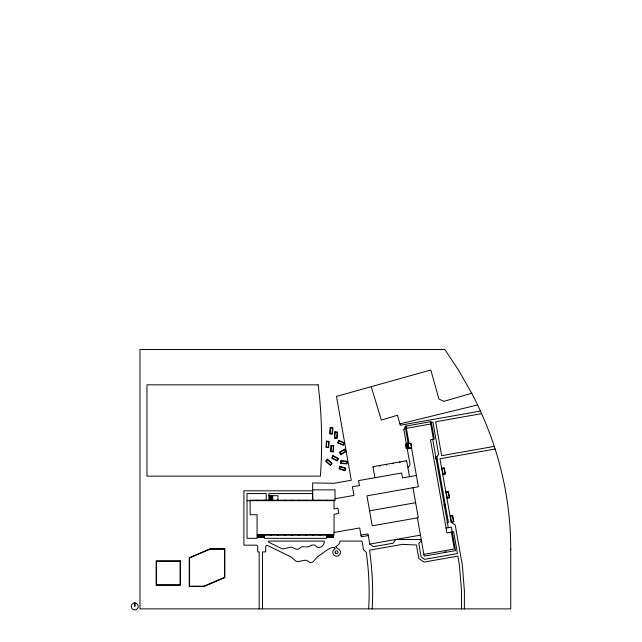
<?xml version="1.0" encoding="UTF-8"?>
<svg xmlns="http://www.w3.org/2000/svg" width="642" height="642" viewBox="0 0 642 642"><rect width="100%" height="100%" fill="white"/><g stroke="black" fill="none" stroke-linecap="round" stroke-linejoin="round"><path stroke-width="0.96" d="M264.022 537.362L264.022 534.658L257.627 534.658L257.627 537.362L264.022 537.362L264.022 535.203L257.627 535.203M372.159 608.881C373.267 590.463 372.44 571.918 369.977 553.637A73.236 73.236 0 0 1 369.816 551.911L369.696 550.13L402.414 544.36L416.409 545.01L418.777 558.444L423.985 562.087L457.85 556.116L459.255 564.166A63.253 63.253 0 0 1 459.447 565.53L461.534 591.29L461.478 608.881M368.66 608.881C369.76 590.656 368.957 572.303 366.51 554.215A80.475 80.475 0 0 1 366.349 552.449L363.524 549.664L362.008 541.094L340.043 541.094A6.685 6.685 0 0 1 335.91 546.446M403.898 429.803L404.588 427.773M408.111 467.44L410.045 464.68L407.269 448.927L411.57 448.1M436.825 456.815L438.614 454.255L432.965 422.235L431.103 422.564M510.735 549.472A331.296 331.296 0 0 0 495.849 451.278C489.581 431.255 481.428 411.835 471.718 393.241L443.935 401.33L438.951 399.059L430.814 370.001L336.496 396.403L351.286 480.256L333.96 483.314L312.654 482.928L312.654 490.825L243.904 490.825L243.904 545.17L256.664 545.17L257.699 546.206L257.699 551.911L259.175 551.911L259.175 608.881M399.926 423.881L477.632 404.933M480.385 411.089L400.303 425.213L397.502 415.238L381.372 420.101L371.212 386.685M481.572 413.665L435.669 421.754L441.648 455.684L494.236 446.407M406.41 428.31L430.718 424.025M403.874 429.667L406.282 443.325L407.879 443.181M410.896 443.205L411.65 447.53M411.474 447.562L406.153 448.501L405.391 444.176L410.711 443.245L418.383 486.764L366.935 495.841L372.224 525.822L418.271 517.701L412.983 487.719M437.202 459.247L436.135 459.439L435.709 457.008L436.777 456.823L448.453 522.66L446.824 522.949M495.11 449.039L439.971 458.765L451.149 522.187L455.218 525.036L461.413 559.912A67.579 67.579 0 0 1 462.384 565.803L464.407 591.113L464.359 608.881M441.648 468.291L444.304 467.817L445.404 474.021L442.739 474.494M416.393 475.465L402.534 477.913L401.667 473.01L358.581 480.601L359.448 485.512L352.426 486.748L353.959 495.415L334.947 498.762M445.837 492.045L448.493 491.579L449.593 497.783L446.928 498.248M369.575 510.831L415.631 502.71M445.163 504.419L444.103 504.612L444.529 507.036L445.596 506.851M334.049 532.467L359.689 527.949L361.253 536.8L368.275 535.556M450.058 515.983L452.714 515.51L453.814 521.713L451.149 522.187M360.956 535.115L367.978 533.871L369.776 544.079L373.403 546.695L393.193 543.204L395.705 539.505L421.248 539.553M446.046 528.085L451.39 527.146L455.531 550.603L424.169 556.133L417.412 517.853M369.776 544.079L420.462 535.139M419.322 539.802L421.77 539.368M421.425 540.572L418.793 543.541L421.152 556.935L424.595 559.342L457.465 553.54L453.621 531.753L446.904 532.932L430.477 439.754L434.289 439.08L431.207 421.625L405.126 426.224L408.208 443.686M423.856 554.359L454.327 548.982L451.358 532.154M444.248 552.152L446.038 551.839M268.926 495.68L277.922 495.68L277.922 500.648M247.018 500.648L335.028 500.648L335.028 489.846L312.67 489.846L312.67 500.648L312.662 493.57L268.926 493.57L268.926 500.648M257.073 535.115L334.049 535.115L334.049 514.29L338.807 513.456L337.893 508.231L333.992 508.921L334.049 500.19L250.131 500.19L250.131 514.732L257.073 514.732L257.073 538.349L247.018 538.349L247.018 493.57L266.221 493.57L266.221 500.648M327.099 535.203L333.495 535.203M257.627 535.741L264.022 535.741M327.099 535.741L333.495 535.741M257.627 536.279L264.022 536.279M327.099 536.279L333.495 536.279M257.627 536.816L264.022 536.816M327.099 536.816L333.495 536.816M305.432 546.912L308.272 546.864L311.201 545.323A5.858 5.858 0 0 1 312.614 544.978L314.074 545.026A3.804 3.804 0 0 1 315.382 545.531C318.472 550.114 324.932 545.861 324.25 541.094L268.621 541.094L268.621 542.193L282.544 548.982L291.388 547.096L296.05 549.183L297.976 549.175A4.438 4.438 0 0 0 299.742 548.284L301.588 546.832L304.42 546.751M334.538 547.819L335.028 548.453A2.544 2.544 0 0 1 335.188 548.733A3.876 3.876 0 0 0 333.712 554.897A3.876 3.876 0 0 0 340.011 554.215A3.876 3.876 0 0 0 337.243 548.509A2.432 2.432 0 0 0 336.994 548.075L336.288 547.153M334.418 547.682C330.526 546.31 323.616 552.818 319.555 555.33A10.665 10.665 0 0 1 318.255 556.213C315.158 558.075 312.333 566.124 308.096 561.108C304.846 558.452 299.052 562.946 295.649 561.124A5.457 5.457 0 0 0 294.59 559.968L293.795 559.351A13.891 13.891 0 0 1 291.62 557.232L266.96 545.202L265.692 546.478L265.692 551.911L262.466 551.911L262.466 608.881M336.167 546.968L335.927 546.486M471.718 393.241L458.356 369.888L444.874 349.505L139.98 349.505L139.98 608.881L510.735 608.881L510.735 549.111M430.325 421.786L433.398 439.24M436.239 456.919L436.672 459.343M444.633 504.516L445.067 506.939M432.708 439.361L448.285 527.692M406.017 426.071L409.09 443.526M408.055 443.71L408.818 448.028M407.518 443.807L408.28 448.124M406.988 443.895L407.75 448.22M406.458 443.991L407.221 448.317M405.929 444.087L406.691 448.405M409.46 476.693L406.651 460.731L372.962 466.678L374.912 477.728M333.519 500.19L333.519 500.648M327.115 500.19L327.115 500.648M326.569 500.19L326.569 500.648M320.165 500.19L320.165 500.648M320.157 534.658L320.157 535.115M319.62 500.19L319.62 500.648M319.612 534.658L319.612 535.115M313.216 500.19L313.216 500.648M313.208 534.658L313.208 535.115M312.662 534.658L312.662 535.115M306.266 500.19L306.266 500.648M306.258 534.658L306.258 535.115M305.72 500.19L305.72 500.648M305.712 534.658L305.712 535.115M299.316 500.19L299.316 500.648M299.308 534.658L299.308 535.115M298.771 500.19L298.771 500.648M298.763 534.658L298.763 535.115M292.367 500.19L292.367 500.648M292.359 534.658L292.359 535.115M291.821 500.19L291.821 500.648M291.813 534.658L291.813 535.115M285.417 500.19L285.417 500.648M285.409 534.658L285.409 535.115M284.871 500.19L284.871 500.648M284.863 534.658L284.863 535.115M278.467 500.19L278.467 500.648M278.459 534.658L278.459 535.115M277.914 534.658L277.914 535.115M272.706 495.68L272.706 500.648M272.16 495.68L272.16 500.648M271.622 495.68L271.622 500.648M271.518 500.19L271.518 500.648M271.51 534.658L271.51 535.115M271.084 495.68L271.084 500.648M270.972 500.19L270.972 500.648M270.972 534.658L270.972 535.115M270.539 495.68L270.539 500.648M270.001 495.68L270.001 500.648M269.463 495.68L269.463 500.648M264.568 500.19L264.568 500.648M264.022 500.19L264.022 500.648M257.619 500.19L257.619 500.648M257.073 500.19L257.073 500.648M250.677 500.19L250.677 500.648M134.908 602.966L134.908 606.425L134.563 602.966M326.553 534.658L326.553 538.349L264.568 538.349L264.568 534.658L326.553 534.658M340.846 460.836L340.701 463.532L346.993 463.877L347.137 461.181L340.846 460.836M341.191 461.213L341.079 463.195L346.656 463.492L346.76 461.518L341.191 461.213M326.409 441.15L326 447.434L328.696 447.61L329.105 441.319L326.409 441.15M326.746 441.527L326.385 447.097L328.359 447.225L328.72 441.656L326.746 441.527M330.173 427.62L329.763 433.904L332.46 434.08L332.869 427.797L330.173 427.62M330.51 428.005L330.148 433.575L332.123 433.695L332.484 428.126L330.51 428.005M331.055 445.404L330.646 451.695L333.342 451.872L333.752 445.58L331.055 445.404M331.392 445.789L331.031 451.358L333.005 451.487L333.367 445.917L331.392 445.789M334.819 431.881L334.41 438.165L337.106 438.342L337.507 432.05L334.819 431.881M335.148 432.259L334.795 437.828L336.769 437.956L337.13 432.387L335.148 432.259M339.859 466.261L339.024 468.829L345.011 470.787L345.853 468.219L339.859 466.261M340.091 466.71L339.482 468.596L344.786 470.329L345.396 468.451L340.091 466.71M338.695 440.364L337.636 442.852L343.438 445.315L344.497 442.828L338.695 440.364M338.888 440.837L338.109 442.659L343.245 444.842L344.024 443.02L338.888 440.837M332.901 455.684L331.689 458.091L337.315 460.932L338.527 458.524L332.901 455.684M333.062 456.165L332.171 457.931L337.154 460.45L338.045 458.677L333.062 456.165M327.444 459.166L325.638 461.181L330.341 465.378L332.139 463.363L327.444 459.166M327.468 459.672L326.152 461.149L330.309 464.872L331.633 463.396L327.468 459.672M344.786 449.175L339.329 452.321L340.677 454.664L346.134 451.511L344.786 449.175M344.658 449.665L339.819 452.458L340.814 454.167L345.645 451.382L344.658 449.665M210.095 548.798L189.238 557.713L189.238 586.515L204.004 586.515L224.861 577.607L224.861 548.798L210.095 548.798M210.175 549.159L189.599 557.954L189.599 586.154L203.923 586.154L224.499 577.367L224.499 549.159L210.175 549.159M373.532 466.758L373.235 467.175L373.532 466.758M380.128 465.594L379.831 466.012L380.128 465.594M386.717 464.431L386.428 464.848L386.717 464.431M393.313 463.267L393.024 463.684L393.313 463.267M399.91 462.104L399.613 462.521L399.91 462.104M406.506 460.94L406.217 461.357L406.506 460.94M444.015 468.235L442.065 468.58L443.036 474.077L444.986 473.732L444.015 468.235M448.204 491.997L446.254 492.334L447.225 497.831L449.175 497.486L448.204 491.997M452.425 515.927L450.475 516.272L451.446 521.769L453.396 521.424L452.425 515.927M134.732 602.958L134.282 602.982A3.475 3.475 0 0 0 131.803 608.295A3.475 3.475 0 0 0 137.661 608.295A3.475 3.475 0 0 0 135.189 602.982L134.732 602.958M318.175 384.831L146.954 384.831L146.954 476.131L320.398 476.131A470.69 470.69 0 0 0 318.175 384.831M333.503 534.666L327.099 534.666L327.099 537.362L333.495 537.362L333.495 534.658M180.458 560.891L156.15 560.891L156.15 585.199L180.458 585.199L180.458 560.891M180.097 561.252L156.512 561.252L156.512 584.838L180.097 584.838L180.097 561.252M335.525 553.179A1.436 1.436 0 0 0 337.933 552.537A1.436 1.436 0 0 0 336.167 550.772A1.436 1.436 0 0 0 335.525 553.179"/></g></svg>
